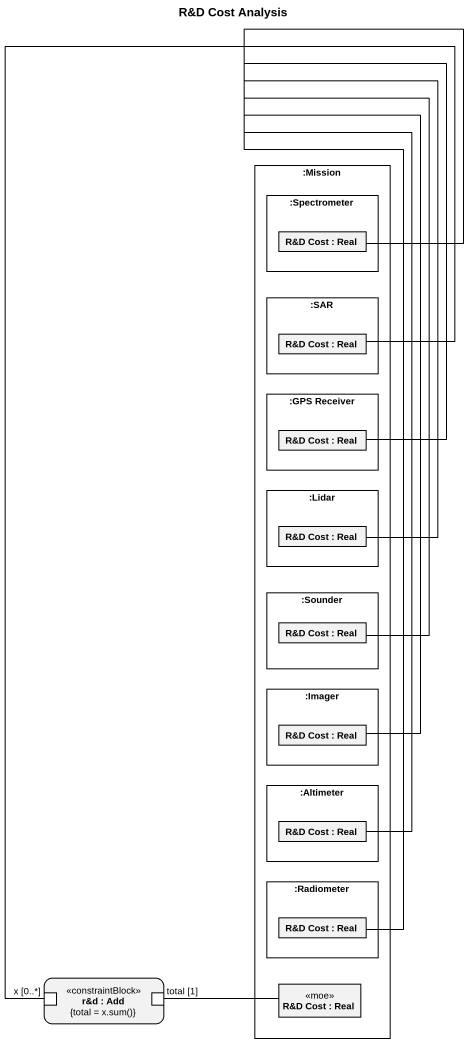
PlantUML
@startuml
title R&D Cost Analysis
rectangle ":Mission" as Mission {
  rectangle ":Spectrometer" as Spectrometer {
    rectangle "R&D Cost : Real" as R_D_Cost
  }
  rectangle ":SAR" as SAR {
    rectangle "R&D Cost : Real" as R_D_Cost_2
  }
  rectangle ":GPS Receiver" as GPS_Receiver {
    rectangle "R&D Cost : Real" as R_D_Cost_3
  }
  rectangle ":Lidar" as Lidar {
    rectangle "R&D Cost : Real" as R_D_Cost_4
  }
  rectangle ":Sounder" as Sounder {
    rectangle "R&D Cost : Real" as R_D_Cost_5
  }
  rectangle ":Imager" as Imager {
    rectangle "R&D Cost : Real" as R_D_Cost_6
  }
  rectangle ":Altimeter" as Altimeter {
    rectangle "R&D Cost : Real" as R_D_Cost_7
  }
  rectangle ":Radiometer" as Radiometer {
    rectangle "R&D Cost : Real" as R_D_Cost_8
  }
  rectangle "R&D Cost : Real" as R_D_Cost_9 <<moe>>
}
rectangle "r&d : Add\n{total = x.sum()}" as r_d <<constraintBlock>> {
  port "x [0..*]" as x_0
  port "total [1]" as total_1
}
R_D_Cost -- x_0
R_D_Cost_2 -- x_0
R_D_Cost_3 -- x_0
R_D_Cost_4 -- x_0
R_D_Cost_5 -- x_0
R_D_Cost_6 -- x_0
R_D_Cost_7 -- x_0
R_D_Cost_8 -left- x_0
total_1 -right- R_D_Cost_9
@enduml
